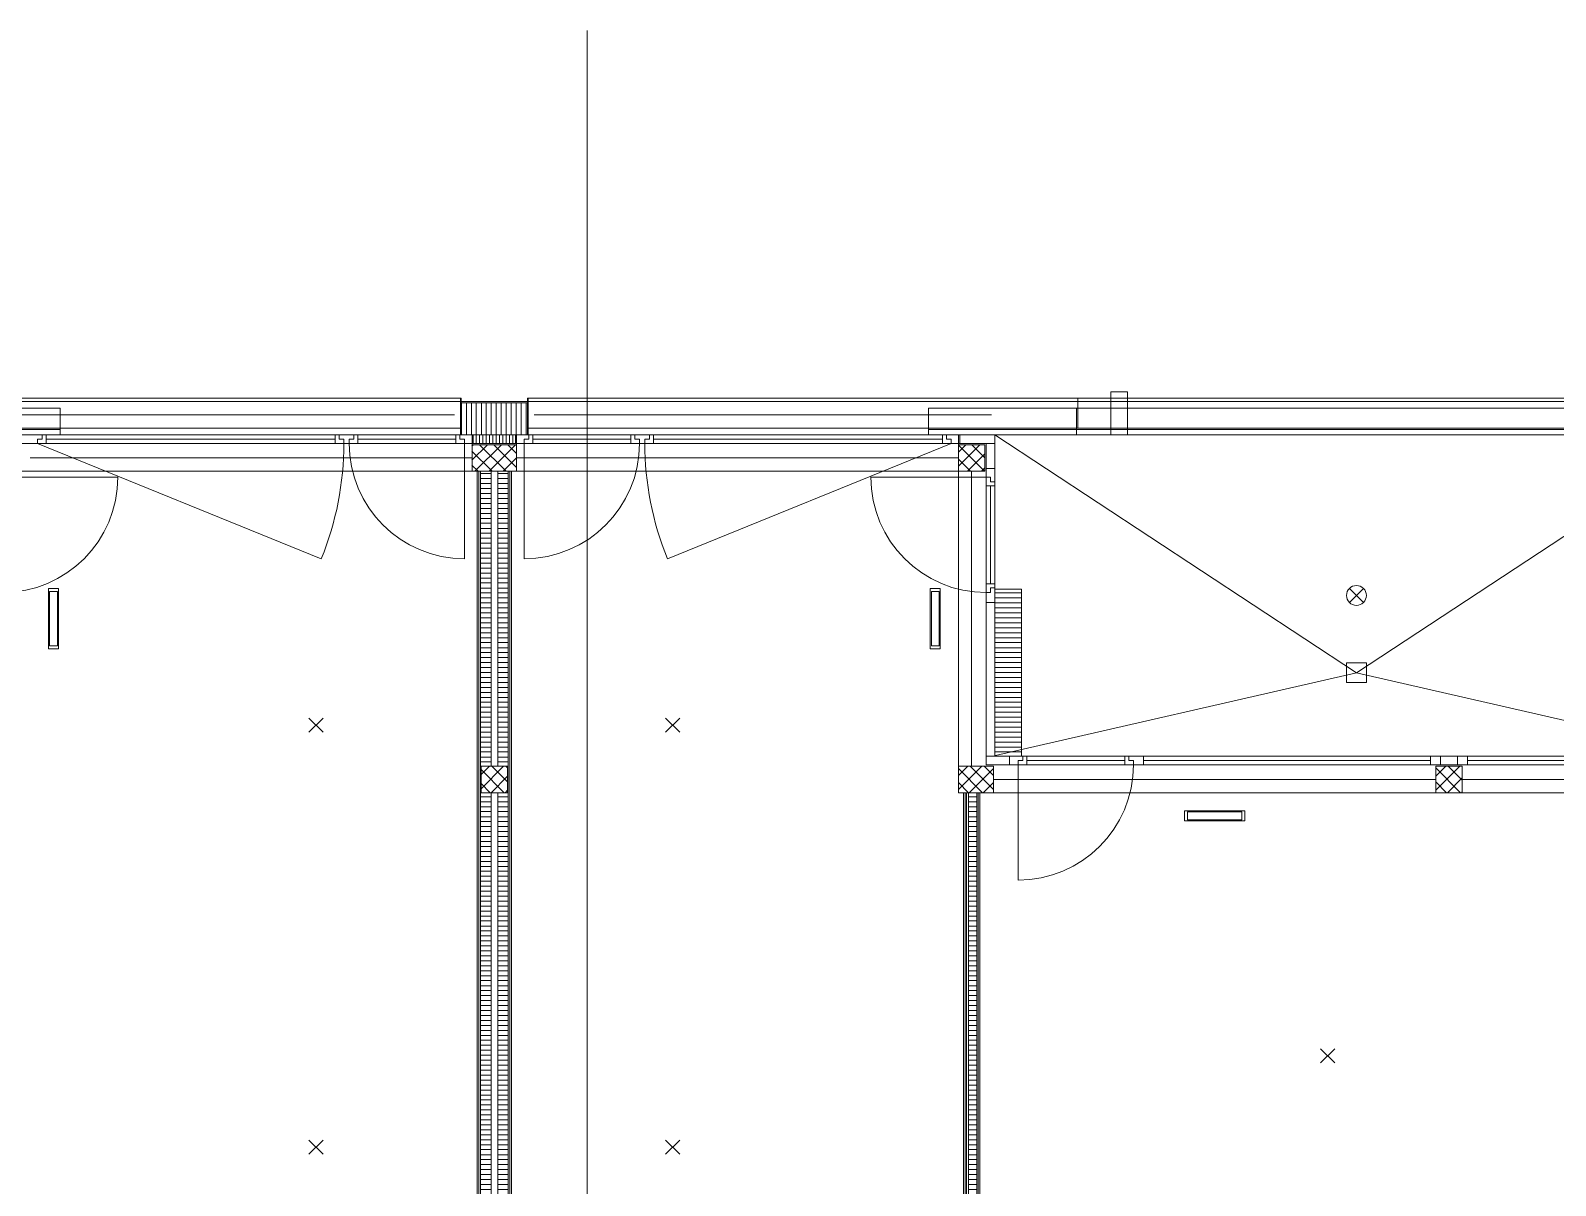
# Model space of a CAD drawing. Extents: x -5275 to 65950, y -3225 to 18875.
# Drawn here: x 42827 to 54328, y 10162 to 18875 of the extents above; entities that cross this region are included whole.
import ezdxf

# ---------------------------------------------------------------- set-up
doc = ezdxf.new("R2010")
doc.units = 0
doc.header["$LTSCALE"] = 50
doc.layers.get('0').update_dxf_attribs({"lineweight": 25})
doc.layers.add('Zargen Fenster', color=7, linetype='Continuous', lineweight=25)

# ---------------------------------------------------------------- blocks, each defined once
blk = doc.blocks.new('Blockreferenz-A0MJL02DFC', base_point=(46189, 15760))
at = {"layer": 'Zargen Fenster', "color": 8, "lineweight": 13, "true_color": 0x808080}
for p, q in [((46189, 15760), (46189, 15825)), ((46214, 15760), (46214, 15825)), ((46239, 15760), (46239, 15825)), ((46264, 15760), (46264, 15825)), ((46289, 15760), (46289, 15825)), ((46314, 15760), (46314, 15825)), ((46339, 15760), (46339, 15825)), ((46364, 15760), (46364, 15825)), ((46389, 15760), (46389, 15825)), ((46414, 15760), (46414, 15825)), ((46439, 15760), (46439, 15825)), ((46464, 15760), (46464, 15825))]:
    blk.add_line(p, q, dxfattribs=at)
blk = doc.blocks.new('Blockreferenz-A0MJL06NFC', base_point=(46077, 15825))
at = {"layer": 'Zargen Fenster', "color": 8, "lineweight": 13, "true_color": 0x808080}
for p, q in [((46077, 15825), (46077, 16065)), ((46114, 15825), (46114, 16065)), ((46152, 15825), (46152, 16065)), ((46189, 15825), (46189, 16065)), ((46227, 15825), (46227, 16065)), ((46264, 15825), (46264, 16065)), ((46302, 15825), (46302, 16065)), ((46339, 15825), (46339, 16065)), ((46377, 15825), (46377, 16065)), ((46414, 15825), (46414, 16065)), ((46452, 15825), (46452, 16065)), ((46489, 15825), (46489, 16065)), ((46527, 15825), (46527, 16065)), ((46564, 15825), (46564, 16065))]:
    blk.add_line(p, q, dxfattribs=at)
blk = doc.blocks.new('Blockreferenz-A0MJL06RFC', base_point=(46220, 13357))
at = {"layer": 'Zargen Fenster', "color": 8, "lineweight": 13, "true_color": 0x808080}
for p, q in [((46220, 15532), (46300, 15532)), ((46220, 15494), (46300, 15494)), ((46220, 15457), (46300, 15457)), ((46220, 15419), (46300, 15419)), ((46220, 15382), (46300, 15382)), ((46220, 15344), (46300, 15344)), ((46220, 15307), (46300, 15307)), ((46220, 15269), (46300, 15269)), ((46220, 15232), (46300, 15232)), ((46220, 15194), (46300, 15194)), ((46220, 15157), (46300, 15157)), ((46220, 15119), (46300, 15119)), ((46220, 15082), (46300, 15082)), ((46220, 15044), (46300, 15044)), ((46220, 15007), (46300, 15007)), ((46220, 14969), (46300, 14969)), ((46220, 14932), (46300, 14932)), ((46220, 14894), (46300, 14894)), ((46220, 14857), (46300, 14857)), ((46220, 14819), (46300, 14819)), ((46220, 14782), (46300, 14782)), ((46220, 14744), (46300, 14744)), ((46220, 14707), (46300, 14707)), ((46220, 14669), (46300, 14669)), ((46220, 14632), (46300, 14632)), ((46220, 14594), (46300, 14594)), ((46220, 14557), (46300, 14557)), ((46220, 14519), (46300, 14519)), ((46220, 14482), (46300, 14482)), ((46220, 14444), (46300, 14444)), ((46220, 14407), (46300, 14407)), ((46220, 14369), (46300, 14369)), ((46220, 14332), (46300, 14332)), ((46220, 14294), (46300, 14294)), ((46220, 14257), (46300, 14257)), ((46220, 14219), (46300, 14219)), ((46220, 14182), (46300, 14182)), ((46220, 14144), (46300, 14144)), ((46220, 14107), (46300, 14107)), ((46220, 14069), (46300, 14069)), ((46220, 14032), (46300, 14032)), ((46220, 13994), (46300, 13994)), ((46220, 13957), (46300, 13957)), ((46220, 13919), (46300, 13919)), ((46220, 13882), (46300, 13882)), ((46220, 13844), (46300, 13844)), ((46220, 13807), (46300, 13807)), ((46220, 13769), (46300, 13769)), ((46220, 13732), (46300, 13732)), ((46220, 13694), (46300, 13694)), ((46220, 13657), (46300, 13657)), ((46220, 13619), (46300, 13619)), ((46220, 13582), (46300, 13582)), ((46220, 13544), (46300, 13544)), ((46220, 13507), (46300, 13507)), ((46220, 13469), (46300, 13469)), ((46220, 13432), (46300, 13432)), ((46220, 13394), (46300, 13394)), ((46220, 13357), (46300, 13357))]:
    blk.add_line(p, q, dxfattribs=at)
blk = doc.blocks.new('Blockreferenz-A0MJL06TFC', base_point=(46350, 13357))
at = {"layer": 'Zargen Fenster', "color": 8, "lineweight": 13, "true_color": 0x808080}
for p, q in [((46350, 15532), (46430, 15532)), ((46350, 15494), (46430, 15494)), ((46350, 15457), (46430, 15457)), ((46350, 15419), (46430, 15419)), ((46350, 15382), (46430, 15382)), ((46350, 15344), (46430, 15344)), ((46350, 15307), (46430, 15307)), ((46350, 15269), (46430, 15269)), ((46350, 15232), (46430, 15232)), ((46350, 15194), (46430, 15194)), ((46350, 15157), (46430, 15157)), ((46350, 15119), (46430, 15119)), ((46350, 15082), (46430, 15082)), ((46350, 15044), (46430, 15044)), ((46350, 15007), (46430, 15007)), ((46350, 14969), (46430, 14969)), ((46350, 14932), (46430, 14932)), ((46350, 14894), (46430, 14894)), ((46350, 14857), (46430, 14857)), ((46350, 14819), (46430, 14819)), ((46350, 14782), (46430, 14782)), ((46350, 14744), (46430, 14744)), ((46350, 14707), (46430, 14707)), ((46350, 14669), (46430, 14669)), ((46350, 14632), (46430, 14632)), ((46350, 14594), (46430, 14594)), ((46350, 14557), (46430, 14557)), ((46350, 14519), (46430, 14519)), ((46350, 14482), (46430, 14482)), ((46350, 14444), (46430, 14444)), ((46350, 14407), (46430, 14407)), ((46350, 14369), (46430, 14369)), ((46350, 14332), (46430, 14332)), ((46350, 14294), (46430, 14294)), ((46350, 14257), (46430, 14257)), ((46350, 14219), (46430, 14219)), ((46350, 14182), (46430, 14182)), ((46350, 14144), (46430, 14144)), ((46350, 14107), (46430, 14107)), ((46350, 14069), (46430, 14069)), ((46350, 14032), (46430, 14032)), ((46350, 13994), (46430, 13994)), ((46350, 13957), (46430, 13957)), ((46350, 13919), (46430, 13919)), ((46350, 13882), (46430, 13882)), ((46350, 13844), (46430, 13844)), ((46350, 13807), (46430, 13807)), ((46350, 13769), (46430, 13769)), ((46350, 13732), (46430, 13732)), ((46350, 13694), (46430, 13694)), ((46350, 13657), (46430, 13657)), ((46350, 13619), (46430, 13619)), ((46350, 13582), (46430, 13582)), ((46350, 13544), (46430, 13544)), ((46350, 13507), (46430, 13507)), ((46350, 13469), (46430, 13469)), ((46350, 13432), (46430, 13432)), ((46350, 13394), (46430, 13394)), ((46350, 13357), (46430, 13357))]:
    blk.add_line(p, q, dxfattribs=at)
blk = doc.blocks.new('Blockreferenz-A0MJL071FC', base_point=(46225, 13125))
at = {"layer": 'Zargen Fenster', "color": 8, "lineweight": 13, "true_color": 0x808080}
for p, q in [((46225, 13261), (46289, 13325)), ((46225, 13155), (46395, 13325)), ((46400, 13125), (46225, 13300)), ((46301, 13125), (46425, 13249)), ((46425, 13206), (46306, 13325)), ((46425, 13312), (46412, 13325)), ((46294, 13125), (46225, 13194)), ((46407, 13125), (46425, 13143))]:
    blk.add_line(p, q, dxfattribs=at)
blk = doc.blocks.new('Blockreferenz-A0MJL073FC', base_point=(46220, 9157))
at = {"layer": 'Zargen Fenster', "color": 8, "lineweight": 13, "true_color": 0x808080}
for p, q in [((46220, 13094), (46300, 13094)), ((46220, 13057), (46300, 13057)), ((46220, 13019), (46300, 13019)), ((46220, 12982), (46300, 12982)), ((46220, 12944), (46300, 12944)), ((46220, 12907), (46300, 12907)), ((46220, 12869), (46300, 12869)), ((46220, 12832), (46300, 12832)), ((46220, 12794), (46300, 12794)), ((46220, 12757), (46300, 12757)), ((46220, 12719), (46300, 12719)), ((46220, 12682), (46300, 12682)), ((46220, 12644), (46300, 12644)), ((46220, 12607), (46300, 12607)), ((46220, 12569), (46300, 12569)), ((46220, 12532), (46300, 12532)), ((46220, 12494), (46300, 12494)), ((46220, 12457), (46300, 12457)), ((46220, 12419), (46300, 12419)), ((46220, 12382), (46300, 12382)), ((46220, 12344), (46300, 12344)), ((46220, 12307), (46300, 12307)), ((46220, 12269), (46300, 12269)), ((46220, 12232), (46300, 12232)), ((46220, 12194), (46300, 12194)), ((46220, 12157), (46300, 12157)), ((46220, 12119), (46300, 12119)), ((46220, 12082), (46300, 12082)), ((46220, 12044), (46300, 12044)), ((46220, 12007), (46300, 12007)), ((46220, 11969), (46300, 11969)), ((46220, 11932), (46300, 11932)), ((46220, 11894), (46300, 11894)), ((46220, 11857), (46300, 11857)), ((46220, 11819), (46300, 11819)), ((46220, 11782), (46300, 11782)), ((46220, 11744), (46300, 11744)), ((46220, 11707), (46300, 11707)), ((46220, 11669), (46300, 11669)), ((46220, 11632), (46300, 11632)), ((46220, 11594), (46300, 11594)), ((46220, 11557), (46300, 11557)), ((46220, 11519), (46300, 11519)), ((46220, 11482), (46300, 11482)), ((46220, 11444), (46300, 11444)), ((46220, 11407), (46300, 11407)), ((46220, 11369), (46300, 11369)), ((46220, 11332), (46300, 11332)), ((46220, 11294), (46300, 11294)), ((46220, 11257), (46300, 11257)), ((46220, 11219), (46300, 11219)), ((46220, 11182), (46300, 11182)), ((46220, 11144), (46300, 11144)), ((46220, 11107), (46300, 11107)), ((46220, 11069), (46300, 11069)), ((46220, 11032), (46300, 11032)), ((46220, 10994), (46300, 10994)), ((46220, 10957), (46300, 10957)), ((46220, 10919), (46300, 10919)), ((46220, 10882), (46300, 10882)), ((46220, 10844), (46300, 10844)), ((46220, 10807), (46300, 10807)), ((46220, 10769), (46300, 10769)), ((46220, 10732), (46300, 10732)), ((46220, 10694), (46300, 10694)), ((46220, 10657), (46300, 10657)), ((46220, 10619), (46300, 10619)), ((46220, 10582), (46300, 10582)), ((46220, 10544), (46300, 10544)), ((46220, 10507), (46300, 10507)), ((46220, 10469), (46300, 10469)), ((46220, 10432), (46300, 10432)), ((46220, 10394), (46300, 10394)), ((46220, 10357), (46300, 10357)), ((46220, 10319), (46300, 10319)), ((46220, 10282), (46300, 10282)), ((46220, 10244), (46300, 10244)), ((46220, 10207), (46300, 10207)), ((46220, 10169), (46300, 10169)), ((46220, 10132), (46300, 10132)), ((46220, 10094), (46300, 10094)), ((46220, 10057), (46300, 10057)), ((46220, 10019), (46300, 10019)), ((46220, 9982), (46300, 9982)), ((46220, 9944), (46300, 9944)), ((46220, 9907), (46300, 9907)), ((46220, 9869), (46300, 9869)), ((46220, 9832), (46300, 9832)), ((46220, 9794), (46300, 9794)), ((46220, 9757), (46300, 9757)), ((46220, 9719), (46300, 9719)), ((46220, 9682), (46300, 9682)), ((46220, 9644), (46300, 9644)), ((46220, 9607), (46300, 9607)), ((46220, 9569), (46300, 9569)), ((46220, 9532), (46300, 9532)), ((46220, 9494), (46300, 9494)), ((46220, 9457), (46300, 9457)), ((46220, 9419), (46300, 9419)), ((46220, 9382), (46300, 9382)), ((46220, 9344), (46300, 9344)), ((46220, 9307), (46300, 9307)), ((46220, 9269), (46300, 9269)), ((46220, 9232), (46300, 9232)), ((46220, 9194), (46300, 9194)), ((46220, 9157), (46300, 9157))]:
    blk.add_line(p, q, dxfattribs=at)
blk = doc.blocks.new('Blockreferenz-A0MJL075FC', base_point=(46350, 9157))
at = {"layer": 'Zargen Fenster', "color": 8, "lineweight": 13, "true_color": 0x808080}
for p, q in [((46350, 13094), (46430, 13094)), ((46350, 13057), (46430, 13057)), ((46350, 13019), (46430, 13019)), ((46350, 12982), (46430, 12982)), ((46350, 12944), (46430, 12944)), ((46350, 12907), (46430, 12907)), ((46350, 12869), (46430, 12869)), ((46350, 12832), (46430, 12832)), ((46350, 12794), (46430, 12794)), ((46350, 12757), (46430, 12757)), ((46350, 12719), (46430, 12719)), ((46350, 12682), (46430, 12682)), ((46350, 12644), (46430, 12644)), ((46350, 12607), (46430, 12607)), ((46350, 12569), (46430, 12569)), ((46350, 12532), (46430, 12532)), ((46350, 12494), (46430, 12494)), ((46350, 12457), (46430, 12457)), ((46350, 12419), (46430, 12419)), ((46350, 12382), (46430, 12382)), ((46350, 12344), (46430, 12344)), ((46350, 12307), (46430, 12307)), ((46350, 12269), (46430, 12269)), ((46350, 12232), (46430, 12232)), ((46350, 12194), (46430, 12194)), ((46350, 12157), (46430, 12157)), ((46350, 12119), (46430, 12119)), ((46350, 12082), (46430, 12082)), ((46350, 12044), (46430, 12044)), ((46350, 12007), (46430, 12007)), ((46350, 11969), (46430, 11969)), ((46350, 11932), (46430, 11932)), ((46350, 11894), (46430, 11894)), ((46350, 11857), (46430, 11857)), ((46350, 11819), (46430, 11819)), ((46350, 11782), (46430, 11782)), ((46350, 11744), (46430, 11744)), ((46350, 11707), (46430, 11707)), ((46350, 11669), (46430, 11669)), ((46350, 11632), (46430, 11632)), ((46350, 11594), (46430, 11594)), ((46350, 11557), (46430, 11557)), ((46350, 11519), (46430, 11519)), ((46350, 11482), (46430, 11482)), ((46350, 11444), (46430, 11444)), ((46350, 11407), (46430, 11407)), ((46350, 11369), (46430, 11369)), ((46350, 11332), (46430, 11332)), ((46350, 11294), (46430, 11294)), ((46350, 11257), (46430, 11257)), ((46350, 11219), (46430, 11219)), ((46350, 11182), (46430, 11182)), ((46350, 11144), (46430, 11144)), ((46350, 11107), (46430, 11107)), ((46350, 11069), (46430, 11069)), ((46350, 11032), (46430, 11032)), ((46350, 10994), (46430, 10994)), ((46350, 10957), (46430, 10957)), ((46350, 10919), (46430, 10919)), ((46350, 10882), (46430, 10882)), ((46350, 10844), (46430, 10844)), ((46350, 10807), (46430, 10807)), ((46350, 10769), (46430, 10769)), ((46350, 10732), (46430, 10732)), ((46350, 10694), (46430, 10694)), ((46350, 10657), (46430, 10657)), ((46350, 10619), (46430, 10619)), ((46350, 10582), (46430, 10582)), ((46350, 10544), (46430, 10544)), ((46350, 10507), (46430, 10507)), ((46350, 10469), (46430, 10469)), ((46350, 10432), (46430, 10432)), ((46350, 10394), (46430, 10394)), ((46350, 10357), (46430, 10357)), ((46350, 10319), (46430, 10319)), ((46350, 10282), (46430, 10282)), ((46350, 10244), (46430, 10244)), ((46350, 10207), (46430, 10207)), ((46350, 10169), (46430, 10169)), ((46350, 10132), (46430, 10132)), ((46350, 10094), (46430, 10094)), ((46350, 10057), (46430, 10057)), ((46350, 10019), (46430, 10019)), ((46350, 9982), (46430, 9982)), ((46350, 9944), (46430, 9944)), ((46350, 9907), (46430, 9907)), ((46350, 9869), (46430, 9869)), ((46350, 9832), (46430, 9832)), ((46350, 9794), (46430, 9794)), ((46350, 9757), (46430, 9757)), ((46350, 9719), (46430, 9719)), ((46350, 9682), (46430, 9682)), ((46350, 9644), (46430, 9644)), ((46350, 9607), (46430, 9607)), ((46350, 9569), (46430, 9569)), ((46350, 9532), (46430, 9532)), ((46350, 9494), (46430, 9494)), ((46350, 9457), (46430, 9457)), ((46350, 9419), (46430, 9419)), ((46350, 9382), (46430, 9382)), ((46350, 9344), (46430, 9344)), ((46350, 9307), (46430, 9307)), ((46350, 9269), (46430, 9269)), ((46350, 9232), (46430, 9232)), ((46350, 9194), (46430, 9194)), ((46350, 9157), (46430, 9157))]:
    blk.add_line(p, q, dxfattribs=at)
blk = doc.blocks.new('Blockreferenz-A0MJL077FC', base_point=(46158, 15550))
at = {"layer": 'Zargen Fenster', "color": 8, "lineweight": 13, "true_color": 0x808080}
for p, q in [((46157, 15739), (46168, 15750)), ((46157, 15633), (46274, 15750)), ((46309, 15550), (46157, 15701)), ((46180, 15550), (46380, 15750)), ((46415, 15550), (46215, 15750)), ((46286, 15550), (46486, 15750)), ((46492, 15578), (46321, 15750)), ((46392, 15550), (46492, 15650)), ((46492, 15684), (46427, 15750)), ((46203, 15550), (46157, 15595))]:
    blk.add_line(p, q, dxfattribs=at)
blk = doc.blocks.new('Blockreferenz-A0MJL099FC', base_point=(49825, 13125))
at = {"layer": 'Zargen Fenster', "color": 8, "lineweight": 13, "true_color": 0x808080}
for p, q in [((49825, 13255), (49895, 13325)), ((49825, 13149), (50001, 13325)), ((50007, 13125), (49825, 13307)), ((49907, 13125), (50090, 13308)), ((50090, 13148), (49913, 13325)), ((50090, 13254), (50019, 13325)), ((49901, 13125), (49825, 13201)), ((50013, 13125), (50090, 13202))]:
    blk.add_line(p, q, dxfattribs=at)
blk = doc.blocks.new('Blockreferenz-A0MJL09ZFC', base_point=(49825, 15550))
at = {"layer": 'Zargen Fenster', "color": 8, "lineweight": 13, "true_color": 0x808080}
for p, q in [((49825, 15695), (49880, 15750)), ((49825, 15588), (49987, 15750)), ((50021, 15550), (49825, 15746)), ((49893, 15550), (50025, 15682)), ((50025, 15652), (49927, 15750)), ((49915, 15550), (49825, 15640)), ((49999, 15550), (50025, 15576))]:
    blk.add_line(p, q, dxfattribs=at)
blk = doc.blocks.new('Blockreferenz-A0MJL0A1FC', base_point=(53425, 13125))
at = {"layer": 'Zargen Fenster', "color": 8, "lineweight": 13, "true_color": 0x808080}
for p, q in [((53425, 13249), (53501, 13325)), ((53425, 13143), (53607, 13325)), ((53613, 13125), (53425, 13313)), ((53513, 13125), (53625, 13237)), ((53625, 13219), (53519, 13325)), ((53507, 13125), (53425, 13207)), ((53619, 13125), (53625, 13131))]:
    blk.add_line(p, q, dxfattribs=at)
blk = doc.blocks.new('Blockreferenz-A0MJL0AJFC', base_point=(49902, 9157))
at = {"layer": 'Zargen Fenster', "color": 8, "lineweight": 13, "true_color": 0x808080}
for p, q in [((49902, 13094), (49962, 13094)), ((49902, 13057), (49962, 13057)), ((49902, 13019), (49962, 13019)), ((49902, 12982), (49962, 12982)), ((49902, 12944), (49962, 12944)), ((49902, 12907), (49962, 12907)), ((49902, 12869), (49962, 12869)), ((49902, 12832), (49962, 12832)), ((49902, 12794), (49962, 12794)), ((49902, 12757), (49962, 12757)), ((49902, 12719), (49962, 12719)), ((49902, 12682), (49962, 12682)), ((49902, 12644), (49962, 12644)), ((49902, 12607), (49962, 12607)), ((49902, 12569), (49962, 12569)), ((49902, 12532), (49962, 12532)), ((49902, 12494), (49962, 12494)), ((49902, 12457), (49962, 12457)), ((49902, 12419), (49962, 12419)), ((49902, 12382), (49962, 12382)), ((49902, 12344), (49962, 12344)), ((49902, 12307), (49962, 12307)), ((49902, 12269), (49962, 12269)), ((49902, 12232), (49962, 12232)), ((49902, 12194), (49962, 12194)), ((49902, 12157), (49962, 12157)), ((49902, 12119), (49962, 12119)), ((49902, 12082), (49962, 12082)), ((49902, 12044), (49962, 12044)), ((49902, 12007), (49962, 12007)), ((49902, 11969), (49962, 11969)), ((49902, 11932), (49962, 11932)), ((49902, 11894), (49962, 11894)), ((49902, 11857), (49962, 11857)), ((49902, 11819), (49962, 11819)), ((49902, 11782), (49962, 11782)), ((49902, 11744), (49962, 11744)), ((49902, 11707), (49962, 11707)), ((49902, 11669), (49962, 11669)), ((49902, 11632), (49962, 11632)), ((49902, 11594), (49962, 11594)), ((49902, 11557), (49962, 11557)), ((49902, 11519), (49962, 11519)), ((49902, 11482), (49962, 11482)), ((49902, 11444), (49962, 11444)), ((49902, 11407), (49962, 11407)), ((49902, 11369), (49962, 11369)), ((49902, 11332), (49962, 11332)), ((49902, 11294), (49962, 11294)), ((49902, 11257), (49962, 11257)), ((49902, 11219), (49962, 11219)), ((49902, 11182), (49962, 11182)), ((49902, 11144), (49962, 11144)), ((49902, 11107), (49962, 11107)), ((49902, 11069), (49962, 11069)), ((49902, 11032), (49962, 11032)), ((49902, 10994), (49962, 10994)), ((49902, 10957), (49962, 10957)), ((49902, 10919), (49962, 10919)), ((49902, 10882), (49962, 10882)), ((49902, 10844), (49962, 10844)), ((49902, 10807), (49962, 10807)), ((49902, 10769), (49962, 10769)), ((49902, 10732), (49962, 10732)), ((49902, 10694), (49962, 10694)), ((49902, 10657), (49962, 10657)), ((49902, 10619), (49962, 10619)), ((49902, 10582), (49962, 10582)), ((49902, 10544), (49962, 10544)), ((49902, 10507), (49962, 10507)), ((49902, 10469), (49962, 10469)), ((49902, 10432), (49962, 10432)), ((49902, 10394), (49962, 10394)), ((49902, 10357), (49962, 10357)), ((49902, 10319), (49962, 10319)), ((49902, 10282), (49962, 10282)), ((49902, 10244), (49962, 10244)), ((49902, 10207), (49962, 10207)), ((49902, 10169), (49962, 10169)), ((49902, 10132), (49962, 10132)), ((49902, 10094), (49962, 10094)), ((49902, 10057), (49962, 10057)), ((49902, 10019), (49962, 10019)), ((49902, 9982), (49962, 9982)), ((49902, 9944), (49962, 9944)), ((49902, 9907), (49962, 9907)), ((49902, 9869), (49962, 9869)), ((49902, 9832), (49962, 9832)), ((49902, 9794), (49962, 9794)), ((49902, 9757), (49962, 9757)), ((49902, 9719), (49962, 9719)), ((49902, 9682), (49962, 9682)), ((49902, 9644), (49962, 9644)), ((49902, 9607), (49962, 9607)), ((49902, 9569), (49962, 9569)), ((49902, 9532), (49962, 9532)), ((49902, 9494), (49962, 9494)), ((49902, 9457), (49962, 9457)), ((49902, 9419), (49962, 9419)), ((49902, 9382), (49962, 9382)), ((49902, 9344), (49962, 9344)), ((49902, 9307), (49962, 9307)), ((49902, 9269), (49962, 9269)), ((49902, 9232), (49962, 9232)), ((49902, 9194), (49962, 9194)), ((49902, 9157), (49962, 9157))]:
    blk.add_line(p, q, dxfattribs=at)
blk = doc.blocks.new('Blockreferenz-A0MJL0DTFC', base_point=(50100, 13432))
at = {"layer": 'Zargen Fenster', "color": 8, "lineweight": 13, "true_color": 0x808080}
for p, q in [((50100, 14632), (50300, 14632)), ((50100, 14594), (50300, 14594)), ((50100, 14557), (50300, 14557)), ((50100, 14519), (50300, 14519)), ((50100, 14482), (50300, 14482)), ((50100, 14444), (50300, 14444)), ((50100, 14407), (50300, 14407)), ((50100, 14369), (50300, 14369)), ((50100, 14332), (50300, 14332)), ((50100, 14294), (50300, 14294)), ((50100, 14257), (50300, 14257)), ((50100, 14219), (50300, 14219)), ((50100, 14182), (50300, 14182)), ((50100, 14144), (50300, 14144)), ((50100, 14107), (50300, 14107)), ((50100, 14069), (50300, 14069)), ((50100, 14032), (50300, 14032)), ((50100, 13994), (50300, 13994)), ((50100, 13957), (50300, 13957)), ((50100, 13919), (50300, 13919)), ((50100, 13882), (50300, 13882)), ((50100, 13844), (50300, 13844)), ((50100, 13807), (50300, 13807)), ((50100, 13769), (50300, 13769)), ((50100, 13732), (50300, 13732)), ((50100, 13694), (50300, 13694)), ((50100, 13657), (50300, 13657)), ((50100, 13619), (50300, 13619)), ((50100, 13582), (50300, 13582)), ((50100, 13544), (50300, 13544)), ((50100, 13507), (50300, 13507)), ((50100, 13469), (50300, 13469)), ((50100, 13432), (50300, 13432))]:
    blk.add_line(p, q, dxfattribs=at)

msp = doc.modelspace()

# ---------------------------------------------------------------- hatches: boundary and pattern name
at = {"layer": 'Zargen Fenster', "linetype": 'Continuous', "lineweight": 13, "true_color": 0x808080}
for points in [[(46070, 16100), (46070, 15825), (46075, 15825), (46075, 16100)], [(46580, 16100), (46575, 16100), (46575, 15825), (46580, 15825)]]:
    msp.add_hatch(color=8, dxfattribs=at).paths.add_polyline_path(points, flags=0)

# ---------------------------------------------------------------- linework, layer by layer
at = {"layer": 'Zargen Fenster', "color": 8, "linetype": 'Continuous', "lineweight": 13, "true_color": 0x808080}
for p, q in [((47025, 18875), (47025, -3225)), ((50975, 16150), (51100, 16150)), ((50975, 16150), (50975, 15825)), ((51100, 16150), (51100, 15825)), ((56455, 16075), (-425, 16075)), ((33255, 16100), (46075, 16100)), ((43050, 16025), (37120, 16025)), ((43050, 16025), (43050, 15825)), ((46070, 15825), (46070, 16100)), ((46075, 16100), (46075, 15825)), ((46075, 16065), (46575, 16065)), ((46575, 16100), (46575, 15825)), ((55355, 16100), (46575, 16100)), ((46580, 15825), (46580, 16100)), ((49600, 16025), (55515, 16025)), ((49600, 16025), (49600, 15825)), ((50715, 16025), (50715, 15825)), ((50725, 15875), (50725, 16100)), ((33255, 15875), (46075, 15875)), ((46025, 15975), (42575, 15975)), ((55355, 15875), (46575, 15875)), ((46625, 15975), (50075, 15975)), ((13920, 15825), (65950, 15825)), ((43050, 15865), (37120, 15865)), ((42550, 15760), (45125, 15760)), ((42880, 15793), (42915, 15793)), ((42880, 15760), (42880, 15793)), ((45020, 14890), (42880, 15760)), ((42915, 15793), (42915, 15825)), ((42945, 15825), (42945, 15760)), ((45125, 15793), (42945, 15793)), ((45125, 15760), (45125, 15825)), ((45295, 15760), (45125, 15760)), ((45155, 15793), (45155, 15825)), ((45190, 15793), (45155, 15793)), ((45190, 15760), (45190, 15793)), ((45230, 15793), (45265, 15793)), ((45230, 15760), (45230, 15793)), ((45265, 15793), (45265, 15825)), ((45295, 15825), (45295, 15760)), ((45295, 15793), (46035, 15793)), ((47355, 15760), (45295, 15760)), ((46035, 15760), (46035, 15825)), ((46065, 15793), (46065, 15825)), ((46100, 15793), (46065, 15793)), ((46100, 15793), (46100, 14890)), ((46157, 15825), (46157, 15550)), ((46165, 15760), (46165, 15825)), ((46485, 15760), (46485, 15825)), ((46493, 15825), (46493, 15550)), ((46550, 15793), (46585, 15793)), ((46550, 15793), (46550, 14890)), ((46585, 15793), (46585, 15825)), ((46615, 15760), (46615, 15825)), ((47355, 15793), (46615, 15793)), ((47355, 15825), (47355, 15760)), ((47355, 15760), (47525, 15760)), ((47385, 15793), (47385, 15825)), ((47420, 15793), (47385, 15793)), ((47420, 15760), (47420, 15793)), ((47460, 15793), (47495, 15793)), ((47460, 15760), (47460, 15793)), ((47495, 15793), (47495, 15825)), ((47525, 15760), (47525, 15825)), ((47525, 15793), (49705, 15793)), ((50100, 15760), (47525, 15760)), ((47630, 14890), (49770, 15760)), ((49600, 15865), (55515, 15865)), ((49705, 15825), (49705, 15760)), ((49735, 15793), (49735, 15825)), ((49770, 15793), (49735, 15793)), ((49770, 15760), (49770, 15793)), ((49825, 15825), (49825, 13125)), ((49835, 15825), (49835, 15760)), ((50035, 13335), (50035, 15760)), ((50100, 13400), (50100, 15825)), ((50100, 15825), (52827, 14030)), ((52827, 14030), (55555, 15825)), ((46157, 15650), (42825, 15650)), ((46493, 15750), (46157, 15750)), ((49825, 15650), (46493, 15650)), ((49825, 15750), (50025, 15750)), ((50025, 15750), (50025, 15550)), ((42625, 15550), (50025, 15550)), ((46195, 15550), (46195, 9155)), ((46207, 9155), (46207, 15550)), ((46220, 6195), (46220, 15550)), ((46300, 13325), (46300, 15550)), ((46350, 15550), (46350, 13325)), ((46430, 6195), (46430, 15550)), ((46443, 15550), (46443, 9155)), ((46455, 9155), (46455, 15550)), ((49925, 13325), (49925, 15550)), ((50035, 15570), (50100, 15570)), ((42583, 15505), (43485, 15505)), ((50067, 15505), (49165, 15505)), ((50100, 15440), (50035, 15440)), ((50067, 15505), (50067, 15470)), ((50067, 15470), (50100, 15470)), ((50067, 15440), (50067, 14700)), ((43038, 14665), (42962, 14665)), ((42962, 14665), (42962, 14210)), ((43029, 14642), (42971, 14642)), ((42971, 14642), (42971, 14233)), ((43029, 14233), (43029, 14642)), ((43038, 14210), (43038, 14665)), ((49612, 14665), (49612, 14210)), ((49688, 14665), (49612, 14665)), ((49621, 14642), (49621, 14233)), ((49679, 14642), (49621, 14642)), ((49679, 14233), (49679, 14642)), ((49688, 14210), (49688, 14665)), ((50100, 14700), (50035, 14700)), ((50035, 14635), (50067, 14635)), ((50067, 14635), (50067, 14670)), ((50067, 14670), (50100, 14670)), ((50100, 14660), (50300, 14660)), ((50300, 14660), (50300, 13400)), ((52881, 14559), (52774, 14666)), ((52774, 14559), (52881, 14666)), ((50100, 14560), (50035, 14560)), ((42962, 14210), (43038, 14210)), ((42971, 14233), (43029, 14233)), ((49612, 14210), (49688, 14210)), ((49621, 14233), (49679, 14233)), ((52753, 13955), (52753, 14105)), ((52753, 14105), (52903, 14105)), ((52903, 14105), (52903, 13955)), ((50105, 13405), (52827, 14030)), ((52903, 13955), (52753, 13955)), ((52827, 14030), (55550, 13405)), ((44927, 13582), (45033, 13688)), ((45033, 13582), (44927, 13688)), ((47723, 13582), (47617, 13688)), ((47617, 13582), (47723, 13688)), ((50035, 13400), (55345, 13400)), ((50210, 13400), (50210, 13335)), ((50275, 13367), (50310, 13367)), ((50275, 13367), (50275, 12465)), ((50310, 13367), (50310, 13400)), ((50340, 13335), (50340, 13400)), ((51080, 13367), (50340, 13367)), ((51080, 13400), (51080, 13335)), ((51110, 13367), (51110, 13400)), ((51145, 13367), (51110, 13367)), ((51145, 13335), (51145, 13367)), ((51220, 13335), (51220, 13400)), ((51220, 13367), (53385, 13367)), ((53385, 13400), (53385, 13335)), ((53460, 13335), (53460, 13400)), ((53590, 13335), (53590, 13400)), ((53665, 13400), (53665, 13335)), ((55345, 13367), (53665, 13367)), ((46430, 13325), (46220, 13325)), ((46225, 13325), (46225, 13125)), ((46425, 13125), (46425, 13325)), ((49825, 13325), (50090, 13325)), ((50035, 13335), (55620, 13335)), ((50090, 13325), (50090, 13125)), ((53425, 13125), (53425, 13325)), ((53425, 13325), (53625, 13325)), ((53625, 13325), (53625, 13125)), ((46220, 13125), (46430, 13125)), ((46300, 9125), (46300, 13125)), ((46350, 13125), (46350, 9125)), ((49825, 13125), (55490, 13125)), ((49863, 9155), (49863, 13125)), ((49875, 9155), (49875, 13125)), ((49887, 13125), (49887, 9155)), ((49902, 9155), (49902, 13125)), ((49963, 9155), (49963, 13125)), ((49975, 13125), (49975, 9155)), ((49987, 13125), (49987, 9155)), ((53425, 13225), (50090, 13225)), ((53625, 13225), (55490, 13225)), ((51985, 12988), (51530, 12988)), ((51530, 12988), (51530, 12912)), ((51530, 12912), (51985, 12912)), ((51962, 12980), (51553, 12980)), ((51553, 12980), (51553, 12921)), ((51553, 12921), (51962, 12921)), ((51962, 12921), (51962, 12980)), ((51985, 12912), (51985, 12988)), ((52557, 11087), (52663, 11193)), ((52663, 11087), (52557, 11193)), ((44927, 10397), (45033, 10503)), ((45033, 10397), (44927, 10503)), ((47723, 10397), (47617, 10503)), ((47617, 10397), (47723, 10503))]:
    msp.add_line(p, q, dxfattribs=at)
msp.add_circle((52827, 14613), 75, dxfattribs=at)
for centre, radius, start, end in [((42880, 15760), 2310, 337.8753, 0), ((46100, 15760), 870, 180, 270), ((46550, 15760), 870, 270, 0), ((49770, 15760), 2310, 180, 202.1247), ((42615, 15505), 870, 270, 0), ((50035, 15505), 870, 180, 270), ((50275, 13335), 870, 270, 0)]:
    msp.add_arc(centre, radius, start, end, dxfattribs=at)

# ---------------------------------------------------------------- block references
for name, p in [('Blockreferenz-A0MJL06NFC', (46077, 15825)), ('Blockreferenz-A0MJL02DFC', (46189, 15760)), ('Blockreferenz-A0MJL077FC', (46157, 15550)), ('Blockreferenz-A0MJL09ZFC', (49825, 15550)), ('Blockreferenz-A0MJL06RFC', (46220, 13357)), ('Blockreferenz-A0MJL06TFC', (46350, 13357)), ('Blockreferenz-A0MJL0DTFC', (50100, 13432)), ('Blockreferenz-A0MJL071FC', (46225, 13125)), ('Blockreferenz-A0MJL099FC', (49825, 13125)), ('Blockreferenz-A0MJL0A1FC', (53425, 13125)), ('Blockreferenz-A0MJL073FC', (46220, 9157)), ('Blockreferenz-A0MJL075FC', (46350, 9157)), ('Blockreferenz-A0MJL0AJFC', (49902, 9157))]:
    msp.add_blockref(name, p)

doc.saveas('drawing.dxf')
